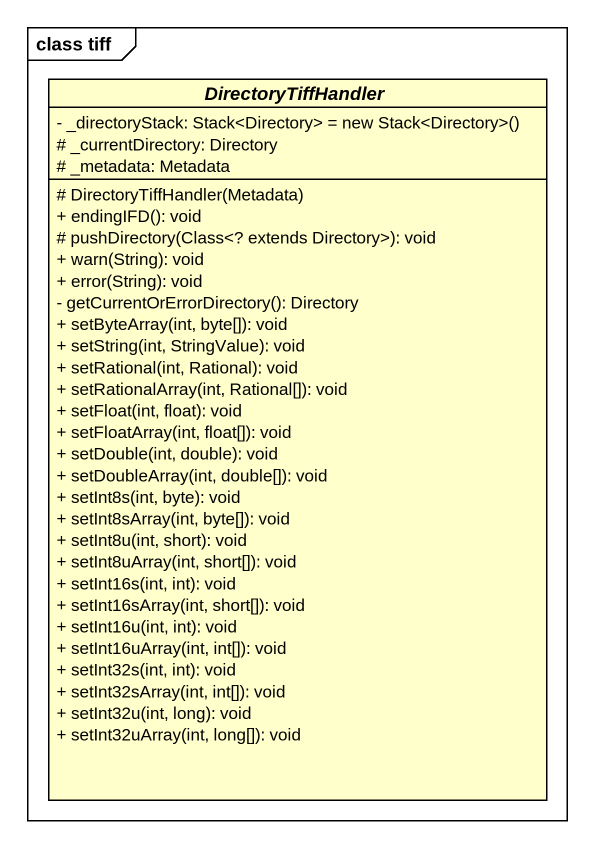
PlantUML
@startuml
mainframe class tiff
hide circle
hide empty members
skinparam classAttributeIconSize 0
abstract class DirectoryTiffHandler {
  {field} - _directoryStack: Stack<Directory> = new Stack<Directory>()
  # _currentDirectory: Directory
  # _metadata: Metadata
  # DirectoryTiffHandler(Metadata)
  + endingIFD(): void
  # pushDirectory(Class<? extends Directory>): void
  + warn(String): void
  + error(String): void
  - getCurrentOrErrorDirectory(): Directory
  + setByteArray(int, byte[]): void
  + setString(int, StringValue): void
  + setRational(int, Rational): void
  + setRationalArray(int, Rational[]): void
  + setFloat(int, float): void
  + setFloatArray(int, float[]): void
  + setDouble(int, double): void
  + setDoubleArray(int, double[]): void
  + setInt8s(int, byte): void
  + setInt8sArray(int, byte[]): void
  + setInt8u(int, short): void
  + setInt8uArray(int, short[]): void
  + setInt16s(int, int): void
  + setInt16sArray(int, short[]): void
  + setInt16u(int, int): void
  + setInt16uArray(int, int[]): void
  + setInt32s(int, int): void
  + setInt32sArray(int, int[]): void
  + setInt32u(int, long): void
  + setInt32uArray(int, long[]): void
}
@enduml
